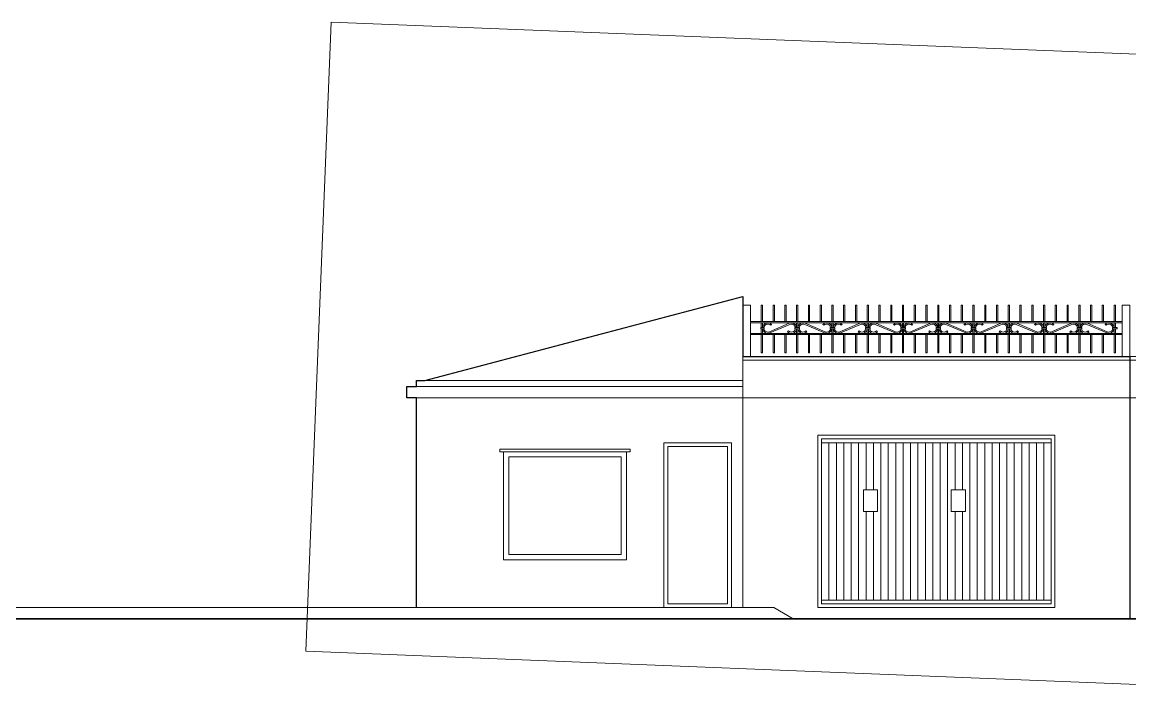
# Model space of a CAD drawing. Header units: metres. Extents: x 13 to 189, y -87 to 82.
# Drawn here: x 128.05 to 142.83, y -70.12 to -61.14 of the extents above; entities that cross this region are included whole.
import ezdxf

# ---------------------------------------------------------------- set-up
doc = ezdxf.new("R2010")
doc.units = ezdxf.units.M
doc.header["$MEASUREMENT"] = 0
for name, color, linetype, lineweight in [('cladiri', 1, 'Continuous', 30), ('Detalii Cladiri', 200, 'Continuous', 9), ('Linie Pamant', 30, 'Continuous', 35), ('Linii de constructie', 255, 'Continuous', 0), ('strazi', 211, 'Continuous', 13), ('Tamplarie', 130, 'Continuous', 9)]:
    doc.layers.add(name, color=color, linetype=linetype, lineweight=lineweight)
doc.layers.add('Plan Secund', color=7, linetype='Continuous', lineweight=5, true_color=0x8a8a8a)
picture_1 = doc.add_image_def('image2.jpg', size_in_pixel=(2048, 1153))

msp = doc.modelspace()

# ---------------------------------------------------------------- linework, layer by layer
at = {"layer": 'cladiri'}
msp.add_lwpolyline([(133.311, -68.945), (133.311, -66.145), (133.18, -66.145), (133.18, -65.995), (133.311, -65.995), (133.311, -65.915), (133.421, -65.915), (137.668, -64.795), (137.668, -65.595), (142.831, -65.595), (142.831, -69.095)], dxfattribs=at)
at = {"layer": 'Detalii Cladiri', "ltscale": 0.5}
for p, q in [((137.768, -64.913), (137.668, -64.913)), ((137.931, -64.913), (137.914, -64.913)), ((138.088, -64.913), (138.071, -64.913)), ((138.245, -64.913), (138.228, -64.913)), ((138.402, -64.913), (138.385, -64.913)), ((138.559, -64.913), (138.542, -64.913)), ((138.716, -64.913), (138.699, -64.913)), ((138.873, -64.913), (138.856, -64.913)), ((139.03, -64.913), (139.013, -64.913)), ((139.187, -64.913), (139.17, -64.913)), ((139.344, -64.913), (139.327, -64.913)), ((139.5, -64.913), (139.484, -64.913)), ((139.657, -64.913), (139.641, -64.913)), ((139.814, -64.913), (139.798, -64.913)), ((139.971, -64.913), (139.955, -64.913)), ((140.128, -64.913), (140.112, -64.913)), ((140.285, -64.913), (140.269, -64.913)), ((140.442, -64.913), (140.425, -64.913)), ((140.599, -64.913), (140.582, -64.913)), ((140.756, -64.913), (140.739, -64.913)), ((140.913, -64.913), (140.896, -64.913)), ((141.07, -64.913), (141.053, -64.913)), ((141.227, -64.913), (141.21, -64.913)), ((141.384, -64.913), (141.367, -64.913)), ((141.541, -64.913), (141.524, -64.913)), ((141.698, -64.913), (141.681, -64.913)), ((141.855, -64.913), (141.838, -64.913)), ((142.012, -64.913), (141.995, -64.913)), ((142.169, -64.913), (142.152, -64.913)), ((142.326, -64.913), (142.309, -64.913)), ((142.483, -64.913), (142.466, -64.913)), ((142.64, -64.913), (142.623, -64.913)), ((142.831, -64.913), (142.731, -64.913)), ((137.931, -65.545), (137.914, -65.545)), ((138.088, -65.545), (138.071, -65.545)), ((138.245, -65.545), (138.228, -65.545)), ((138.402, -65.545), (138.385, -65.545)), ((138.559, -65.545), (138.542, -65.545)), ((138.716, -65.545), (138.699, -65.545)), ((138.873, -65.545), (138.856, -65.545)), ((139.03, -65.545), (139.013, -65.545)), ((139.187, -65.545), (139.17, -65.545)), ((139.344, -65.545), (139.327, -65.545)), ((139.5, -65.545), (139.484, -65.545)), ((139.657, -65.545), (139.641, -65.545)), ((139.814, -65.545), (139.798, -65.545)), ((139.971, -65.545), (139.955, -65.545)), ((140.128, -65.545), (140.112, -65.545)), ((140.285, -65.545), (140.269, -65.545)), ((140.442, -65.545), (140.425, -65.545)), ((140.599, -65.545), (140.582, -65.545)), ((140.756, -65.545), (140.739, -65.545)), ((140.913, -65.545), (140.896, -65.545)), ((141.07, -65.545), (141.053, -65.545)), ((141.227, -65.545), (141.21, -65.545)), ((141.384, -65.545), (141.367, -65.545)), ((141.541, -65.545), (141.524, -65.545)), ((141.698, -65.545), (141.681, -65.545)), ((141.855, -65.545), (141.838, -65.545)), ((142.012, -65.545), (141.995, -65.545)), ((142.169, -65.545), (142.152, -65.545)), ((142.326, -65.545), (142.309, -65.545)), ((142.483, -65.545), (142.466, -65.545)), ((142.64, -65.545), (142.623, -65.545))]:
    msp.add_line(p, q, dxfattribs=at)
at = {"layer": 'Detalii Cladiri'}
for p, q in [((137.768, -64.913), (137.768, -65.595)), ((137.914, -64.913), (137.914, -65.13)), ((137.931, -65.13), (137.931, -64.913)), ((138.071, -64.913), (138.071, -65.13)), ((138.088, -65.13), (138.088, -64.913)), ((138.228, -64.913), (138.228, -65.13)), ((138.245, -65.13), (138.245, -64.913)), ((138.385, -64.913), (138.385, -65.13)), ((138.402, -65.13), (138.402, -64.913)), ((138.542, -64.913), (138.542, -65.13)), ((138.559, -65.13), (138.559, -64.913)), ((138.699, -64.913), (138.699, -65.13)), ((138.716, -65.13), (138.716, -64.913)), ((138.856, -64.913), (138.856, -65.13)), ((138.873, -65.13), (138.873, -64.913)), ((139.013, -64.913), (139.013, -65.13)), ((139.03, -65.13), (139.03, -64.913)), ((139.17, -64.913), (139.17, -65.13)), ((139.187, -65.13), (139.187, -64.913)), ((139.327, -64.913), (139.327, -65.13)), ((139.344, -65.13), (139.344, -64.913)), ((139.484, -64.913), (139.484, -65.13)), ((139.5, -65.13), (139.5, -64.913)), ((139.641, -64.913), (139.641, -65.13)), ((139.657, -65.13), (139.657, -64.913)), ((139.798, -64.913), (139.798, -65.13)), ((139.814, -65.13), (139.814, -64.913)), ((139.955, -64.913), (139.955, -65.13)), ((139.971, -65.13), (139.971, -64.913)), ((140.112, -64.913), (140.112, -65.13)), ((140.128, -65.13), (140.128, -64.913)), ((140.269, -64.913), (140.269, -65.13)), ((140.285, -65.13), (140.285, -64.913)), ((140.425, -64.913), (140.425, -65.13)), ((140.442, -65.13), (140.442, -64.913)), ((140.582, -64.913), (140.582, -65.13)), ((140.599, -65.13), (140.599, -64.913)), ((140.739, -64.913), (140.739, -65.13)), ((140.756, -65.13), (140.756, -64.913)), ((140.896, -64.913), (140.896, -65.13)), ((140.913, -65.13), (140.913, -64.913)), ((141.053, -64.913), (141.053, -65.13)), ((141.07, -65.13), (141.07, -64.913)), ((141.21, -64.913), (141.21, -65.13)), ((141.227, -65.13), (141.227, -64.913)), ((141.367, -64.913), (141.367, -65.13)), ((141.384, -65.13), (141.384, -64.913)), ((141.524, -64.913), (141.524, -65.13)), ((141.541, -65.13), (141.541, -64.913)), ((141.681, -64.913), (141.681, -65.13)), ((141.698, -65.13), (141.698, -64.913)), ((141.838, -64.913), (141.838, -65.13)), ((141.855, -65.13), (141.855, -64.913)), ((141.995, -64.913), (141.995, -65.13)), ((142.012, -65.13), (142.012, -64.913)), ((142.152, -64.913), (142.152, -65.13)), ((142.169, -65.13), (142.169, -64.913)), ((142.309, -64.913), (142.309, -65.13)), ((142.326, -65.13), (142.326, -64.913)), ((142.466, -64.913), (142.466, -65.13)), ((142.483, -65.13), (142.483, -64.913)), ((142.623, -64.913), (142.623, -65.13)), ((142.64, -65.13), (142.64, -64.913)), ((142.731, -65.595), (142.731, -64.913)), ((142.831, -64.913), (142.831, -65.595)), ((137.766, -65.13), (142.731, -65.13)), ((137.766, -65.147), (142.731, -65.147)), ((137.914, -65.147), (137.914, -65.209)), ((137.931, -65.209), (137.931, -65.147)), ((138.287, -65.153), (138.022, -65.266)), ((138.294, -65.168), (138.029, -65.282)), ((138.039, -65.179), (138.051, -65.167)), ((138.385, -65.147), (138.385, -65.209)), ((138.402, -65.209), (138.402, -65.147)), ((138.493, -65.168), (138.758, -65.282)), ((138.499, -65.153), (138.765, -65.266)), ((138.748, -65.179), (138.736, -65.167)), ((138.856, -65.147), (138.856, -65.209)), ((138.873, -65.209), (138.873, -65.147)), ((139.229, -65.153), (138.964, -65.266)), ((139.236, -65.168), (138.97, -65.282)), ((138.981, -65.179), (138.992, -65.167)), ((139.327, -65.147), (139.327, -65.209)), ((139.344, -65.209), (139.344, -65.147)), ((139.435, -65.168), (139.7, -65.282)), ((139.441, -65.153), (139.707, -65.266)), ((139.69, -65.179), (139.678, -65.167)), ((139.798, -65.147), (139.798, -65.209)), ((139.814, -65.209), (139.814, -65.147)), ((140.171, -65.153), (139.905, -65.266)), ((140.177, -65.168), (139.912, -65.282)), ((139.922, -65.179), (139.934, -65.167)), ((140.269, -65.147), (140.269, -65.209)), ((140.285, -65.209), (140.285, -65.147)), ((140.376, -65.168), (140.642, -65.282)), ((140.383, -65.153), (140.648, -65.266)), ((140.632, -65.179), (140.62, -65.167)), ((140.739, -65.147), (140.739, -65.209)), ((140.756, -65.209), (140.756, -65.147)), ((141.113, -65.153), (140.847, -65.266)), ((141.119, -65.168), (140.854, -65.282)), ((140.864, -65.179), (140.876, -65.167)), ((141.21, -65.147), (141.21, -65.209)), ((141.227, -65.209), (141.227, -65.147)), ((141.318, -65.168), (141.583, -65.282)), ((141.325, -65.153), (141.59, -65.266)), ((141.573, -65.179), (141.561, -65.167)), ((141.681, -65.147), (141.681, -65.209)), ((141.698, -65.209), (141.698, -65.147)), ((142.054, -65.153), (141.789, -65.266)), ((142.061, -65.168), (141.796, -65.282)), ((141.806, -65.179), (141.818, -65.167)), ((142.152, -65.147), (142.152, -65.209)), ((142.169, -65.209), (142.169, -65.147)), ((142.26, -65.168), (142.525, -65.282)), ((142.266, -65.153), (142.532, -65.266)), ((142.515, -65.179), (142.503, -65.167)), ((142.623, -65.147), (142.623, -65.209)), ((142.64, -65.209), (142.64, -65.147)), ((137.766, -65.287), (142.731, -65.287)), ((137.766, -65.304), (142.731, -65.304)), ((137.909, -65.225), (137.909, -65.209)), ((137.909, -65.209), (137.923, -65.209)), ((137.909, -65.225), (137.923, -65.225)), ((137.914, -65.225), (137.914, -65.287)), ((137.914, -65.304), (137.914, -65.545)), ((137.954, -65.209), (137.923, -65.209)), ((137.954, -65.225), (137.923, -65.225)), ((137.931, -65.287), (137.931, -65.225)), ((137.931, -65.545), (137.931, -65.304)), ((137.954, -65.209), (137.954, -65.225)), ((137.954, -65.209), (137.954, -65.225)), ((138.071, -65.304), (138.071, -65.545)), ((138.088, -65.545), (138.088, -65.304)), ((138.228, -65.304), (138.228, -65.545)), ((138.245, -65.545), (138.245, -65.304)), ((138.277, -65.255), (138.265, -65.267)), ((138.362, -65.209), (138.393, -65.209)), ((138.362, -65.209), (138.362, -65.225)), ((138.362, -65.225), (138.393, -65.225)), ((138.385, -65.225), (138.385, -65.287)), ((138.385, -65.304), (138.385, -65.545)), ((138.424, -65.209), (138.393, -65.209)), ((138.424, -65.225), (138.393, -65.225)), ((138.402, -65.287), (138.402, -65.225)), ((138.402, -65.545), (138.402, -65.304)), ((138.424, -65.209), (138.424, -65.225)), ((138.51, -65.255), (138.521, -65.267)), ((138.542, -65.304), (138.542, -65.545)), ((138.559, -65.545), (138.559, -65.304)), ((138.699, -65.304), (138.699, -65.545)), ((138.716, -65.545), (138.716, -65.304)), ((138.833, -65.209), (138.864, -65.209)), ((138.833, -65.209), (138.833, -65.225)), ((138.833, -65.225), (138.864, -65.225)), ((138.856, -65.225), (138.856, -65.287)), ((138.856, -65.304), (138.856, -65.545)), ((138.895, -65.209), (138.864, -65.209)), ((138.895, -65.225), (138.864, -65.225)), ((138.873, -65.287), (138.873, -65.225)), ((138.873, -65.545), (138.873, -65.304)), ((138.895, -65.209), (138.895, -65.225)), ((139.013, -65.304), (139.013, -65.545)), ((139.03, -65.545), (139.03, -65.304)), ((139.17, -65.304), (139.17, -65.545)), ((139.187, -65.545), (139.187, -65.304)), ((139.219, -65.255), (139.207, -65.267)), ((139.304, -65.209), (139.335, -65.209)), ((139.304, -65.209), (139.304, -65.225)), ((139.304, -65.225), (139.335, -65.225)), ((139.327, -65.225), (139.327, -65.287)), ((139.327, -65.304), (139.327, -65.545)), ((139.366, -65.209), (139.335, -65.209)), ((139.366, -65.225), (139.335, -65.225)), ((139.344, -65.287), (139.344, -65.225)), ((139.344, -65.545), (139.344, -65.304)), ((139.366, -65.209), (139.366, -65.225)), ((139.451, -65.255), (139.463, -65.267)), ((139.484, -65.304), (139.484, -65.545)), ((139.5, -65.545), (139.5, -65.304)), ((139.641, -65.304), (139.641, -65.545)), ((139.657, -65.545), (139.657, -65.304)), ((139.775, -65.209), (139.806, -65.209)), ((139.775, -65.209), (139.775, -65.225)), ((139.775, -65.225), (139.806, -65.225)), ((139.798, -65.225), (139.798, -65.287)), ((139.798, -65.304), (139.798, -65.545)), ((139.837, -65.209), (139.806, -65.209)), ((139.837, -65.225), (139.806, -65.225)), ((139.814, -65.287), (139.814, -65.225)), ((139.814, -65.545), (139.814, -65.304)), ((139.837, -65.209), (139.837, -65.225)), ((139.955, -65.304), (139.955, -65.545)), ((139.971, -65.545), (139.971, -65.304)), ((140.112, -65.304), (140.112, -65.545)), ((140.128, -65.545), (140.128, -65.304)), ((140.161, -65.255), (140.149, -65.267)), ((140.246, -65.209), (140.277, -65.209)), ((140.246, -65.209), (140.246, -65.225)), ((140.246, -65.225), (140.277, -65.225)), ((140.269, -65.225), (140.269, -65.287)), ((140.269, -65.304), (140.269, -65.545)), ((140.308, -65.209), (140.277, -65.209)), ((140.308, -65.225), (140.277, -65.225)), ((140.285, -65.287), (140.285, -65.225)), ((140.285, -65.545), (140.285, -65.304)), ((140.308, -65.209), (140.308, -65.225)), ((140.393, -65.255), (140.405, -65.267)), ((140.425, -65.304), (140.425, -65.545)), ((140.442, -65.545), (140.442, -65.304)), ((140.582, -65.304), (140.582, -65.545)), ((140.599, -65.545), (140.599, -65.304)), ((140.717, -65.209), (140.748, -65.209)), ((140.717, -65.209), (140.717, -65.225)), ((140.717, -65.225), (140.748, -65.225)), ((140.739, -65.225), (140.739, -65.287)), ((140.739, -65.304), (140.739, -65.545)), ((140.779, -65.209), (140.748, -65.209)), ((140.779, -65.225), (140.748, -65.225)), ((140.756, -65.287), (140.756, -65.225)), ((140.756, -65.545), (140.756, -65.304)), ((140.779, -65.209), (140.779, -65.225)), ((140.896, -65.304), (140.896, -65.545)), ((140.913, -65.545), (140.913, -65.304)), ((141.053, -65.304), (141.053, -65.545)), ((141.07, -65.545), (141.07, -65.304)), ((141.102, -65.255), (141.091, -65.267)), ((141.188, -65.209), (141.219, -65.209)), ((141.188, -65.209), (141.188, -65.225)), ((141.188, -65.225), (141.219, -65.225)), ((141.21, -65.225), (141.21, -65.287)), ((141.21, -65.304), (141.21, -65.545)), ((141.25, -65.209), (141.219, -65.209)), ((141.25, -65.225), (141.219, -65.225)), ((141.227, -65.287), (141.227, -65.225)), ((141.227, -65.545), (141.227, -65.304)), ((141.25, -65.209), (141.25, -65.225)), ((141.335, -65.255), (141.347, -65.267)), ((141.367, -65.304), (141.367, -65.545)), ((141.384, -65.545), (141.384, -65.304)), ((141.524, -65.304), (141.524, -65.545)), ((141.541, -65.545), (141.541, -65.304)), ((141.658, -65.209), (141.689, -65.209)), ((141.658, -65.209), (141.658, -65.225)), ((141.658, -65.225), (141.689, -65.225)), ((141.681, -65.225), (141.681, -65.287)), ((141.681, -65.304), (141.681, -65.545)), ((141.72, -65.209), (141.689, -65.209)), ((141.72, -65.225), (141.689, -65.225)), ((141.698, -65.287), (141.698, -65.225)), ((141.698, -65.545), (141.698, -65.304)), ((141.72, -65.209), (141.72, -65.225)), ((141.838, -65.304), (141.838, -65.545)), ((141.855, -65.545), (141.855, -65.304)), ((141.995, -65.304), (141.995, -65.545)), ((142.012, -65.545), (142.012, -65.304)), ((142.044, -65.255), (142.032, -65.267)), ((142.129, -65.209), (142.16, -65.209)), ((142.129, -65.209), (142.129, -65.225)), ((142.129, -65.225), (142.16, -65.225)), ((142.152, -65.225), (142.152, -65.287)), ((142.152, -65.304), (142.152, -65.545)), ((142.191, -65.209), (142.16, -65.209)), ((142.191, -65.225), (142.16, -65.225)), ((142.169, -65.287), (142.169, -65.225)), ((142.169, -65.545), (142.169, -65.304)), ((142.191, -65.209), (142.191, -65.225)), ((142.277, -65.255), (142.288, -65.267)), ((142.309, -65.304), (142.309, -65.545)), ((142.326, -65.545), (142.326, -65.304)), ((142.466, -65.304), (142.466, -65.545)), ((142.483, -65.545), (142.483, -65.304)), ((142.6, -65.209), (142.631, -65.209)), ((142.6, -65.209), (142.6, -65.225)), ((142.6, -65.225), (142.631, -65.225)), ((142.662, -65.209), (142.623, -65.209)), ((142.623, -65.225), (142.623, -65.287)), ((142.662, -65.225), (142.623, -65.225)), ((142.623, -65.304), (142.623, -65.545)), ((142.64, -65.287), (142.64, -65.225)), ((142.64, -65.545), (142.64, -65.304)), ((142.662, -65.209), (142.662, -65.225))]:
    msp.add_line(p, q, dxfattribs=at)
for points in [[(137.668, -65.595), (137.668, -68.945)], [(137.668, -65.645), (142.831, -65.645)], [(133.421, -65.915), (137.668, -65.915)], [(133.311, -65.995), (137.668, -65.995)], [(133.311, -66.145), (137.668, -66.145)], [(137.668, -66.145), (142.831, -66.145)]]:
    msp.add_lwpolyline(points, dxfattribs=at)
for points in [[(138.668, -66.645), (141.831, -66.645), (141.831, -68.945), (138.668, -68.945)], [(135.294, -66.831), (134.424, -66.831), (134.424, -66.866), (135.294, -66.866), (136.165, -66.866), (136.165, -66.831)], [(136.614, -66.745), (136.614, -68.945), (137.514, -68.945), (137.514, -66.745)], [(134.474, -66.866), (136.114, -66.866), (136.114, -68.306), (134.474, -68.306)], [(134.544, -66.936), (136.044, -66.936), (136.044, -68.236), (134.544, -68.236)], [(139.278, -67.372), (139.467, -67.372), (139.467, -67.665), (139.278, -67.665)], [(140.449, -67.372), (140.639, -67.372), (140.639, -67.665), (140.449, -67.665)]]:
    msp.add_lwpolyline(points, close=True, dxfattribs=at)
for centre, radius, start, end in [((138.001, -65.217), 0.0701, 45, 173.1424), ((138.001, -65.217), 0.0534, 45, 170.9752), ((138.315, -65.217), 0.0701, 6.8576, 113.1621), ((138.315, -65.217), 0.0534, 9.0248, 113.1621), ((138.472, -65.217), 0.0701, 66.8379, 173.1424), ((138.472, -65.217), 0.0534, 66.8379, 170.9752), ((138.786, -65.217), 0.0701, 6.8576, 135), ((138.786, -65.217), 0.0534, 9.0248, 135), ((138.943, -65.217), 0.0701, 45, 173.1424), ((138.943, -65.217), 0.0534, 45, 170.9752), ((139.257, -65.217), 0.0701, 6.8576, 113.1621), ((139.257, -65.217), 0.0534, 9.0248, 113.1621), ((139.414, -65.217), 0.0701, 66.8379, 173.1424), ((139.414, -65.217), 0.0534, 66.8379, 170.9752), ((139.728, -65.217), 0.0701, 6.8576, 135), ((139.728, -65.217), 0.0534, 9.0248, 135), ((139.884, -65.217), 0.0701, 45, 173.1424), ((139.884, -65.217), 0.0534, 45, 170.9752), ((140.198, -65.217), 0.0701, 6.8576, 113.1621), ((140.198, -65.217), 0.0534, 9.0248, 113.1621), ((140.355, -65.217), 0.0701, 66.8379, 173.1424), ((140.355, -65.217), 0.0534, 66.8379, 170.9752), ((140.669, -65.217), 0.0701, 6.8576, 135), ((140.669, -65.217), 0.0534, 9.0248, 135), ((140.826, -65.217), 0.0701, 45, 173.1424), ((140.826, -65.217), 0.0534, 45, 170.9752), ((141.14, -65.217), 0.0701, 6.8576, 113.1621), ((141.14, -65.217), 0.0534, 9.0248, 113.1621), ((141.297, -65.217), 0.0701, 66.8379, 173.1424), ((141.297, -65.217), 0.0534, 66.8379, 170.9752), ((141.611, -65.217), 0.0701, 6.8576, 135), ((141.611, -65.217), 0.0534, 9.0248, 135), ((141.768, -65.217), 0.0701, 45, 173.1424), ((141.768, -65.217), 0.0534, 45, 170.9752), ((142.082, -65.217), 0.0701, 6.8576, 113.1621), ((142.082, -65.217), 0.0534, 9.0248, 113.1621), ((142.239, -65.217), 0.0701, 66.8379, 173.1424), ((142.239, -65.217), 0.0534, 66.8379, 170.9752), ((142.553, -65.217), 0.0701, 6.8576, 135), ((142.553, -65.217), 0.0534, 9.0248, 135), ((138.001, -65.217), 0.0701, 186.8576, 293.1621), ((138.001, -65.217), 0.0534, 189.0248, 293.1621), ((138.315, -65.217), 0.0701, 225, 353.1424), ((138.315, -65.217), 0.0534, 225, 350.9752), ((138.472, -65.217), 0.0701, 186.8576, 315), ((138.472, -65.217), 0.0534, 189.0248, 315), ((138.786, -65.217), 0.0701, 246.8379, 353.1424), ((138.786, -65.217), 0.0534, 246.8379, 350.9752), ((138.943, -65.217), 0.0701, 186.8576, 293.1621), ((138.943, -65.217), 0.0534, 189.0248, 293.1621), ((139.257, -65.217), 0.0701, 225, 353.1424), ((139.257, -65.217), 0.0534, 225, 350.9752), ((139.414, -65.217), 0.0701, 186.8576, 315), ((139.414, -65.217), 0.0534, 189.0248, 315), ((139.728, -65.217), 0.0701, 246.8379, 353.1424), ((139.728, -65.217), 0.0534, 246.8379, 350.9752), ((139.884, -65.217), 0.0701, 186.8576, 293.1621), ((139.884, -65.217), 0.0534, 189.0248, 293.1621), ((140.198, -65.217), 0.0701, 225, 353.1424), ((140.198, -65.217), 0.0534, 225, 350.9752), ((140.355, -65.217), 0.0701, 186.8576, 315), ((140.355, -65.217), 0.0534, 189.0248, 315), ((140.669, -65.217), 0.0701, 246.8379, 353.1424), ((140.669, -65.217), 0.0534, 246.8379, 350.9752), ((140.826, -65.217), 0.0701, 186.8576, 293.1621), ((140.826, -65.217), 0.0534, 189.0248, 293.1621), ((141.14, -65.217), 0.0701, 225, 353.1424), ((141.14, -65.217), 0.0534, 225, 350.9752), ((141.297, -65.217), 0.0701, 186.8576, 315), ((141.297, -65.217), 0.0534, 189.0248, 315), ((141.611, -65.217), 0.0701, 246.8379, 353.1424), ((141.611, -65.217), 0.0534, 246.8379, 350.9752), ((141.768, -65.217), 0.0701, 186.8576, 293.1621), ((141.768, -65.217), 0.0534, 189.0248, 293.1621), ((142.082, -65.217), 0.0701, 225, 353.1424), ((142.082, -65.217), 0.0534, 225, 350.9752), ((142.239, -65.217), 0.0701, 186.8576, 315), ((142.239, -65.217), 0.0534, 189.0248, 315), ((142.553, -65.217), 0.0701, 246.8379, 353.1424), ((142.553, -65.217), 0.0534, 246.8379, 350.9752)]:
    msp.add_arc(centre, radius, start, end, dxfattribs=at)
at = {"layer": 'Linie Pamant'}
msp.add_lwpolyline([(43.56, -69.095), (158.905, -69.095)], dxfattribs=at)
at = {"layer": 'Plan Secund'}
for points in [[(142.831, -65.595), (144.67, -65.595)], [(142.831, -65.645), (144.67, -65.645)], [(142.831, -66.145), (144.67, -66.145)]]:
    msp.add_lwpolyline(points, dxfattribs=at)
at = {"layer": 'strazi'}
for points in [[(102.543, -68.945), (138.08, -68.945)], [(138.08, -68.945), (138.34, -69.095)]]:
    msp.add_lwpolyline(points, dxfattribs=at)
at = {"layer": 'Tamplarie'}
for points in [[(136.664, -66.795), (136.664, -68.895), (137.464, -68.895), (137.464, -66.795)], [(138.718, -66.695), (141.781, -66.695), (141.781, -68.895), (138.718, -68.895)]]:
    msp.add_lwpolyline(points, close=True, dxfattribs=at)
for points in [[(138.718, -66.745), (141.781, -66.745)], [(138.718, -66.745), (138.718, -68.845)], [(138.817, -66.745), (138.817, -68.845)], [(138.916, -66.745), (138.916, -68.845)], [(139.015, -66.745), (139.015, -68.845)], [(139.114, -66.745), (139.114, -68.845)], [(139.213, -66.745), (139.213, -68.845)], [(139.312, -66.745), (139.312, -67.372)], [(139.411, -66.745), (139.411, -67.372)], [(139.51, -66.745), (139.51, -68.845)], [(139.609, -66.745), (139.609, -68.845)], [(139.708, -66.745), (139.708, -68.845)], [(139.807, -66.745), (139.807, -68.845)], [(139.906, -66.745), (139.906, -68.845)], [(140.005, -66.745), (140.005, -68.845)], [(140.104, -66.745), (140.104, -68.845)], [(140.203, -66.745), (140.203, -68.845)], [(140.302, -66.745), (140.302, -68.845)], [(140.401, -66.745), (140.401, -68.845)], [(140.5, -66.745), (140.5, -67.372)], [(140.599, -66.745), (140.599, -67.372)], [(140.698, -66.745), (140.698, -68.845)], [(140.797, -66.745), (140.797, -68.845)], [(140.896, -66.745), (140.896, -68.845)], [(140.995, -66.745), (140.995, -68.845)], [(141.093, -66.745), (141.093, -68.845)], [(141.192, -66.745), (141.192, -68.845)], [(141.291, -66.745), (141.291, -68.845)], [(141.39, -66.745), (141.39, -68.845)], [(141.489, -66.745), (141.489, -68.845)], [(141.588, -66.745), (141.588, -68.845)], [(141.687, -66.745), (141.687, -68.845)], [(139.312, -67.665), (139.312, -68.845)], [(139.411, -67.665), (139.411, -68.845)], [(140.5, -67.665), (140.5, -68.845)], [(140.599, -67.665), (140.599, -68.845)], [(141.781, -68.845), (138.718, -68.845)]]:
    msp.add_lwpolyline(points, dxfattribs=at)

# ---------------------------------------------------------------- pictures from other files: only their frames are drawn
at = {"layer": 'Linii de constructie'}
image = msp.add_image(picture_1, insert=(131.836, -69.527), size_in_units=(14.914, 8.396), rotation=-2.281, dxfattribs=at)
image.dxf.flags = 6

doc.saveas('drawing.dxf')
